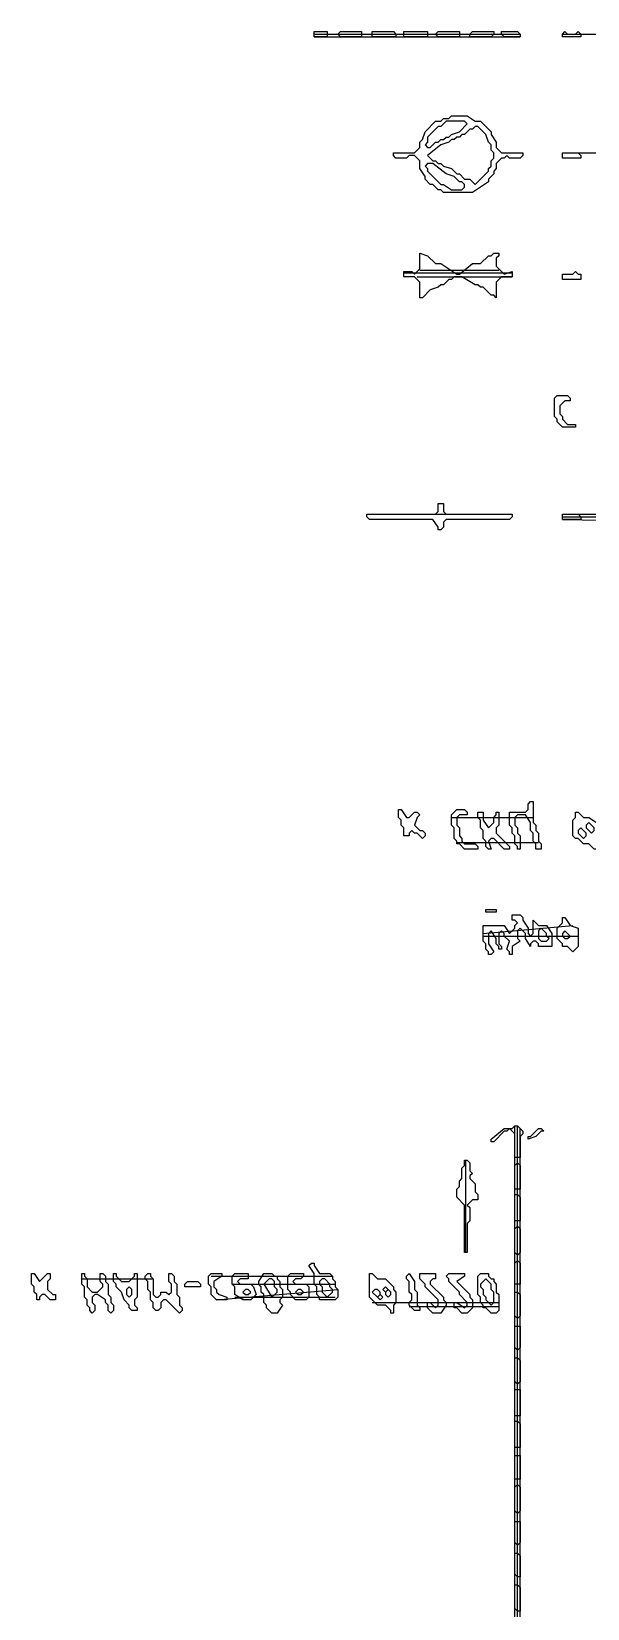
# Model space of a CAD drawing. Header units: metres. Extents: x 5 to 1373, y 11 to 1224.
# Drawn here: x 89 to 300, y 618 to 1216 of the extents above; entities that cross this region are included whole.
import ezdxf

# ---------------------------------------------------------------- set-up
doc = ezdxf.new("R2010")
doc.units = ezdxf.units.M
doc.layers.add('TRACE_DETAIL', color=7, linetype='Continuous')
doc.layers.add('TRACE_MAIN', color=7, linetype='Continuous')

msp = doc.modelspace()

# ---------------------------------------------------------------- linework, layer by layer
at = {"layer": 'TRACE_DETAIL'}
for points in [[(196, 1214), (196, 1216), (201, 1216), (201, 1214)], [(205, 1215), (206, 1216), (214, 1216), (214, 1214), (206, 1214)], [(218, 1214), (218, 1216), (226, 1216), (227, 1215), (227, 1214)], [(230, 1214), (230, 1216), (239, 1216), (239, 1214)], [(242, 1215), (243, 1216), (251, 1216), (251, 1214), (243, 1214)], [(255, 1214), (255, 1215), (256, 1216), (264, 1216), (264, 1215), (263, 1214)], [(267, 1216), (273, 1216), (274, 1215), (274, 1214), (268, 1214), (267, 1215)], [(290, 1214), (290, 1215), (291, 1216), (292, 1215), (295, 1215), (296, 1216), (297, 1215), (297, 1214)], [(226, 1169), (226, 1170), (234, 1170), (236, 1172), (236, 1174), (237, 1175), (238, 1178), (242, 1182), (244, 1182), (245, 1183), (247, 1183), (248, 1184), (254, 1184), (257, 1182), (259, 1182), (263, 1178), (263, 1177), (265, 1174), (265, 1172), (267, 1170), (275, 1170), (275, 1169), (274, 1168), (270, 1168), (269, 1169), (268, 1168), (267, 1168), (265, 1166), (265, 1164), (264, 1163), (264, 1162), (262, 1160), (262, 1159), (256, 1155), (245, 1155), (244, 1156), (243, 1156), (241, 1158), (240, 1158), (238, 1160), (238, 1161), (236, 1164), (236, 1167), (234, 1169), (232, 1169), (231, 1168), (227, 1168)], [(238, 1173), (239, 1172), (240, 1172), (242, 1174), (243, 1174), (244, 1175), (245, 1175), (246, 1176), (247, 1176), (248, 1177), (251, 1178), (254, 1181), (253, 1182), (246, 1182), (244, 1180), (243, 1180), (239, 1176), (239, 1174)], [(257, 1158), (262, 1163), (262, 1164), (263, 1165), (263, 1167), (264, 1168), (264, 1170), (263, 1171), (263, 1173), (262, 1174), (261, 1177), (258, 1180), (257, 1180), (256, 1179), (255, 1179), (253, 1177), (252, 1177), (251, 1176), (250, 1176), (249, 1175), (248, 1175), (247, 1174), (244, 1173), (239, 1169), (241, 1167), (242, 1167), (243, 1166), (244, 1166), (245, 1165), (248, 1164), (250, 1162), (251, 1162), (253, 1160), (255, 1160)], [(290, 1168), (290, 1170), (296, 1170), (297, 1169), (297, 1168)], [(253, 1157), (253, 1158), (252, 1159), (251, 1159), (249, 1161), (246, 1162), (241, 1166), (239, 1166), (238, 1165), (239, 1164), (239, 1163), (244, 1158), (245, 1158), (248, 1156), (252, 1156)], [(230, 1123), (230, 1125), (233, 1125), (234, 1124), (236, 1126), (236, 1132), (239, 1131), (242, 1128), (244, 1128), (250, 1124), (251, 1124), (256, 1128), (259, 1128), (262, 1131), (263, 1131), (264, 1132), (266, 1132), (266, 1131), (265, 1130), (265, 1127), (268, 1124), (271, 1125), (271, 1123), (267, 1123), (265, 1121), (265, 1115), (264, 1116), (263, 1116), (260, 1119), (259, 1119), (258, 1120), (257, 1120), (252, 1123), (249, 1123), (248, 1122), (247, 1122), (245, 1120), (244, 1120), (243, 1119), (240, 1118), (237, 1115), (236, 1115), (236, 1121), (234, 1123)], [(290, 1122), (290, 1124), (294, 1124), (295, 1125), (296, 1124), (297, 1124), (297, 1122)], [(295, 1066), (290, 1066), (288, 1068), (288, 1069), (287, 1070), (287, 1077), (288, 1078), (292, 1078), (293, 1077), (293, 1076), (291, 1076), (289, 1074), (289, 1071), (290, 1070), (290, 1069), (292, 1067), (295, 1067)], [(216, 1032), (216, 1033), (242, 1033), (243, 1034), (243, 1037), (245, 1037), (245, 1034), (246, 1033), (271, 1033), (271, 1032), (270, 1031), (246, 1031), (245, 1030), (245, 1028), (244, 1027), (243, 1027), (243, 1028), (241, 1031), (217, 1031)], [(290, 1031), (290, 1033), (296, 1033), (297, 1032), (297, 1031)], [(237, 910), (235, 912), (234, 912), (233, 913), (232, 912), (232, 911), (230, 911), (230, 914), (229, 915), (229, 917), (228, 918), (228, 921), (229, 921), (231, 918), (232, 918), (234, 920), (235, 920), (236, 919), (235, 918), (234, 915), (236, 913), (237, 913), (238, 912), (238, 911)], [(258, 906), (253, 906), (251, 908), (250, 908), (250, 909), (249, 910), (249, 914), (248, 915), (248, 919), (250, 921), (253, 921), (254, 920), (254, 919), (251, 919), (250, 918), (250, 915), (251, 914), (251, 911), (252, 910), (252, 909), (253, 908), (257, 908), (258, 907)], [(273, 906), (273, 907), (272, 908), (272, 911), (271, 912), (271, 914), (270, 915), (270, 920), (276, 920), (277, 921), (277, 923), (278, 924), (279, 924), (279, 916), (280, 915), (280, 913), (281, 912), (281, 909), (282, 908), (282, 906), (280, 906), (280, 908), (279, 909), (279, 912), (278, 913), (278, 916), (276, 919), (273, 919), (272, 918), (272, 915), (273, 914), (273, 912), (274, 911), (274, 906)], [(270, 906), (268, 906), (264, 910), (263, 910), (262, 909), (263, 906), (262, 906), (261, 907), (261, 909), (260, 910), (260, 913), (259, 914), (259, 917), (258, 918), (258, 920), (260, 920), (260, 917), (262, 914), (264, 916), (264, 918), (265, 919), (265, 920), (266, 920), (266, 915), (265, 914), (265, 912), (270, 907)], [(303, 906), (302, 906), (300, 908), (298, 908), (296, 910), (295, 910), (294, 911), (294, 917), (295, 918), (295, 920), (296, 920), (298, 918), (300, 918), (303, 916), (303, 915), (304, 914), (304, 910), (303, 909)], [(301, 912), (302, 913), (302, 914), (300, 916), (299, 915), (299, 914)], [(298, 910), (299, 911), (299, 912), (297, 914), (296, 913), (296, 912)], [(260, 871), (260, 877), (268, 877), (270, 874), (272, 876), (272, 877), (273, 878), (272, 879), (271, 879), (271, 881), (274, 881), (275, 880), (275, 879), (277, 876), (277, 874), (278, 873), (279, 874), (279, 879), (281, 877), (284, 877), (286, 874), (286, 869), (281, 869), (281, 870), (280, 871), (279, 871), (278, 870), (278, 869), (276, 872), (276, 874), (274, 876), (273, 875), (273, 872), (274, 871), (271, 869), (271, 866), (270, 866), (270, 867), (269, 868), (270, 871), (268, 873), (268, 874), (267, 875), (266, 874), (266, 870), (267, 869), (267, 868), (266, 868), (266, 869), (265, 870), (265, 872), (263, 875), (262, 874), (262, 870), (264, 867), (263, 866), (262, 866), (262, 867), (261, 868), (261, 870)], [(261, 882), (261, 883), (265, 883), (265, 882)], [(294, 867), (292, 869), (290, 869), (290, 870), (288, 872), (288, 876), (290, 878), (290, 880), (291, 880), (293, 877), (296, 876), (296, 869)], [(284, 871), (285, 872), (284, 873), (284, 874), (282, 876), (281, 875), (281, 872), (282, 871)], [(290, 874), (290, 873), (291, 872), (292, 872), (293, 873), (291, 875)], [(274, 789), (272, 789), (272, 798), (270, 800), (269, 799), (268, 799), (264, 795), (263, 795), (263, 796), (268, 800), (271, 800), (272, 801), (273, 801), (275, 799), (275, 798), (274, 797)], [(277, 796), (277, 797), (278, 797), (281, 800), (282, 800), (283, 799), (282, 799), (280, 797)], [(253, 753), (253, 771), (250, 774), (250, 777), (251, 778), (251, 780), (252, 781), (252, 785), (253, 786), (253, 788), (254, 788), (255, 787), (255, 784), (256, 783), (255, 782), (255, 781), (257, 779), (257, 776), (258, 775), (258, 773), (256, 773), (254, 771), (255, 770), (255, 765), (254, 764), (254, 753)], [(274, 777), (272, 777), (272, 786), (273, 787), (274, 786)], [(274, 765), (272, 765), (272, 775), (273, 775), (274, 774)], [(273, 752), (272, 753), (272, 762), (273, 763), (274, 762), (274, 753)], [(204, 735), (198, 735), (198, 736), (197, 737), (197, 740), (196, 741), (196, 745), (194, 748), (195, 749), (196, 749), (196, 748), (198, 745), (202, 745), (203, 744), (203, 743), (204, 742), (204, 740), (205, 739), (205, 736)], [(274, 741), (272, 741), (272, 749), (273, 750), (274, 749)], [(91, 735), (91, 737), (90, 738), (90, 740), (89, 741), (89, 745), (90, 745), (92, 742), (95, 745), (96, 745), (96, 743), (95, 742), (95, 739), (97, 737), (98, 737), (98, 735), (96, 735), (94, 737), (93, 737), (92, 736), (92, 735)], [(119, 730), (118, 731), (118, 733), (117, 734), (117, 735), (114, 737), (113, 737), (112, 736), (112, 734), (113, 733), (113, 731), (112, 730), (111, 731), (111, 732), (110, 733), (110, 735), (109, 736), (109, 740), (108, 741), (108, 745), (109, 745), (109, 744), (110, 743), (110, 740), (112, 738), (114, 738), (116, 740), (116, 741), (115, 742), (115, 745), (116, 745), (117, 744), (117, 742), (118, 741), (118, 737), (119, 736), (119, 734), (120, 733), (120, 731)], [(129, 731), (127, 731), (126, 732), (126, 733), (124, 735), (123, 738), (121, 740), (121, 741), (120, 742), (120, 745), (121, 745), (121, 744), (123, 742), (126, 742), (128, 744), (128, 745), (129, 745), (129, 736), (128, 735), (128, 733), (129, 732)], [(145, 730), (140, 735), (139, 735), (138, 734), (138, 732), (137, 731), (136, 731), (135, 732), (135, 734), (134, 735), (134, 738), (133, 739), (133, 742), (132, 743), (132, 744), (133, 745), (134, 745), (134, 744), (135, 743), (135, 737), (136, 736), (137, 736), (138, 737), (138, 738), (140, 738), (141, 737), (142, 738), (142, 741), (141, 742), (141, 745), (142, 745), (143, 744), (143, 742), (144, 741), (144, 737), (145, 736), (145, 733), (146, 732), (146, 731)], [(147, 740), (147, 741), (148, 742), (152, 742), (153, 741), (153, 740)], [(163, 735), (159, 735), (157, 737), (157, 740), (156, 741), (156, 744), (157, 745), (161, 745), (161, 744), (158, 742), (158, 740), (159, 739), (159, 738), (160, 737), (163, 736)], [(172, 735), (169, 735), (166, 737), (166, 740), (165, 741), (165, 744), (166, 745), (171, 745), (171, 743), (168, 743), (167, 742), (168, 741), (172, 741), (173, 740), (174, 737)], [(182, 730), (180, 730), (178, 732), (178, 733), (177, 734), (177, 737), (176, 738), (176, 740), (175, 741), (175, 742), (177, 745), (180, 745), (181, 744), (182, 744), (182, 743), (183, 742), (183, 740), (184, 739), (184, 736), (183, 735), (183, 734), (184, 733)], [(180, 736), (182, 738), (182, 739), (181, 740), (181, 742), (180, 743), (179, 743), (177, 741)], [(189, 735), (187, 737), (187, 738), (186, 739), (186, 744), (187, 745), (192, 745), (192, 744), (191, 743), (189, 743), (188, 742), (189, 741), (193, 741), (194, 740), (194, 736), (193, 735)], [(201, 736), (203, 738), (203, 739), (202, 740), (202, 741), (200, 743), (199, 743), (198, 742), (198, 741), (199, 740), (199, 738)], [(226, 730), (225, 730), (225, 731), (223, 733), (220, 733), (217, 736), (217, 745), (218, 745), (220, 743), (223, 743), (226, 740), (226, 739), (227, 738), (227, 734), (226, 733)], [(236, 731), (234, 731), (232, 733), (232, 734), (233, 735), (233, 737), (232, 738), (232, 742), (231, 743), (231, 744), (232, 745), (234, 742), (234, 739), (235, 738), (235, 733), (236, 732)], [(244, 730), (241, 730), (239, 732), (239, 734), (240, 734), (242, 732), (243, 733), (243, 735), (238, 740), (238, 741), (236, 743), (236, 745), (242, 745), (242, 743), (241, 743), (240, 742), (240, 741), (245, 736), (245, 735), (246, 734), (246, 733)], [(254, 730), (252, 730), (250, 732), (249, 732), (249, 734), (250, 734), (253, 732), (254, 733), (254, 734), (251, 737), (251, 738), (247, 742), (247, 743), (246, 744), (247, 745), (253, 745), (253, 744), (250, 742), (255, 737), (255, 736), (256, 735), (256, 732)], [(265, 730), (263, 730), (261, 732), (260, 732), (260, 733), (259, 734), (259, 736), (258, 737), (258, 744), (259, 745), (262, 745), (262, 744), (263, 743), (264, 743), (264, 742), (265, 741), (265, 738), (266, 737), (266, 731)], [(263, 733), (264, 734), (264, 738), (263, 739), (263, 741), (261, 743), (259, 741), (259, 740), (260, 739), (260, 737), (261, 736), (261, 735)], [(126, 736), (127, 737), (127, 739), (126, 740), (125, 739), (125, 737)], [(169, 738), (170, 737), (171, 737), (172, 738), (171, 739), (170, 739)], [(189, 738), (190, 737), (191, 737), (192, 738), (191, 739), (190, 739)], [(218, 738), (220, 736), (221, 737), (221, 738), (220, 739), (219, 739)], [(220, 736), (221, 735), (222, 736), (221, 737)], [(222, 739), (223, 738), (224, 739), (223, 740)], [(223, 737), (224, 736), (225, 737), (225, 738), (224, 739), (223, 738)], [(273, 728), (272, 729), (272, 738), (273, 738), (274, 737), (274, 729)], [(273, 716), (272, 717), (272, 725), (274, 725), (274, 717)], [(273, 703), (272, 704), (272, 713), (273, 713), (274, 712), (274, 704)], [(272, 691), (272, 701), (274, 701), (274, 691)], [(274, 679), (272, 679), (272, 689), (273, 689), (274, 688)], [(272, 667), (272, 676), (274, 676), (274, 667)], [(273, 654), (272, 655), (272, 664), (273, 665), (274, 664), (274, 655)], [(273, 642), (272, 643), (272, 651), (274, 651), (274, 643)], [(274, 630), (273, 630), (272, 631), (272, 639), (273, 639), (274, 638)], [(274, 617), (273, 617), (272, 618), (272, 627), (273, 627), (274, 626)]]:
    msp.add_lwpolyline(points, close=True, dxfattribs=at)
at = {"layer": 'TRACE_MAIN'}
for p, q in [((196, 1215), (274, 1215)), ((196, 1214), (274, 1214)), ((290, 1215), (333, 1215)), ((290, 1170), (315, 1170)), ((230, 1124.5), (271, 1124.5)), ((236, 1125.5), (266, 1125.5)), ((235, 1123), (271, 1123)), ((216, 1033), (271, 1033)), ((290, 1033), (454, 1033)), ((290, 1032), (455, 1032)), ((290, 1031), (469, 1028)), ((248, 918), (279, 918)), ((250, 908.5), (281, 908.5)), ((260, 874), (294, 877)), ((260, 873), (296, 873)), ((272, 363), (272, 801)), ((273, 15), (273, 801)), ((274, 14), (274, 800)), ((253.5, 753), (253.5, 788)), ((108, 743), (135, 743)), ((157, 744), (203, 744)), ((159, 735), (205, 739)), ((165, 741), (204, 741)), ((166, 736), (204, 736)), ((218, 734), (266, 734)), ((232, 732.5), (266, 732.5))]:
    msp.add_line(p, q, dxfattribs=at)

doc.saveas('drawing.dxf')
